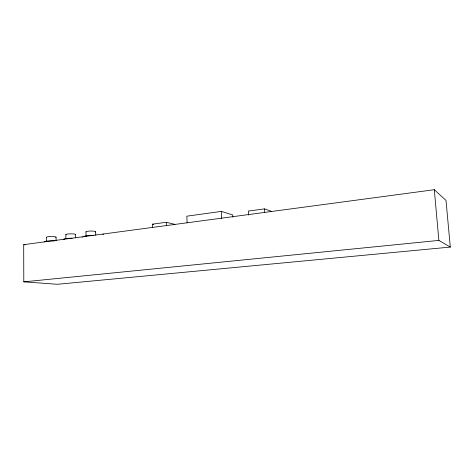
<?xml version="1.0" encoding="UTF-8"?>
<svg xmlns="http://www.w3.org/2000/svg" width="474" height="474" viewBox="0 0 474 474"><rect width="100%" height="100%" fill="white"/><g stroke="black" fill="none" stroke-linecap="round" stroke-linejoin="round"><path stroke-width="0.71" d="M232.864 217.139L232.758 214.941L221.305 211.398L186.845 216.185L187.088 222.821M152.515 227.615L152.409 224.172L166.309 222.276L174.93 224.362M270.139 211.617L271.584 211.422L264.51 208.874L248.335 211.078L248.536 215.119M23.7 244.655L434.308 189.713L446.004 200.431L450.3 247.084L57.467 284.287L23.795 281.846L23.7 244.655L25.152 244.857M23.795 281.846L438.865 240.407L450.3 247.084M152.409 224.172L153.766 224.48M434.308 189.713L438.865 240.407M264.51 208.874L264.688 212.281M221.305 211.398L221.619 218.419M166.309 222.276L166.421 225.754M95.695 231.839L95.754 235.24M85.966 231.792L86.037 236.567M75.52 234.547L75.567 237.889M65.845 234.612L65.892 238.635M56.056 237.255L56.086 240.537M46.499 237.231L46.529 241.189M83.75 236.781A7.193 1.078 -0.9 0 1 93.419 235.525M64.144 239.72A7.104 1.037 -0.7 0 1 65.169 238.677A7.104 1.037 -0.7 0 1 71.823 238.221M68.386 238.671A4.847 0.705 -0.7 0 1 72.095 238.57M44.283 241.93A7.027 0.995 -0.5 0 1 47.643 241.023A7.027 0.995 -0.5 0 1 54.717 240.946M85.99 231.993A4.9 0.764 -0.8 0 1 91.405 231.045A4.9 0.764 -0.8 0 1 95.375 232.041M65.999 234.802A4.841 0.735 -0.6 0 1 70.768 233.836A4.841 0.735 -0.6 0 1 75.33 234.737M46.594 237.415A4.787 0.705 -0.4 0 1 51.571 236.526A4.787 0.705 -0.4 0 1 55.808 237.438M102.769 234.334A4.722 0.723 -1 0 1 103.646 234.186M82.103 237.314A4.669 0.693 -0.8 0 1 82.417 237.136M63.475 239.637A4.616 0.67 -0.6 0 1 64.126 239.483"/></g></svg>
